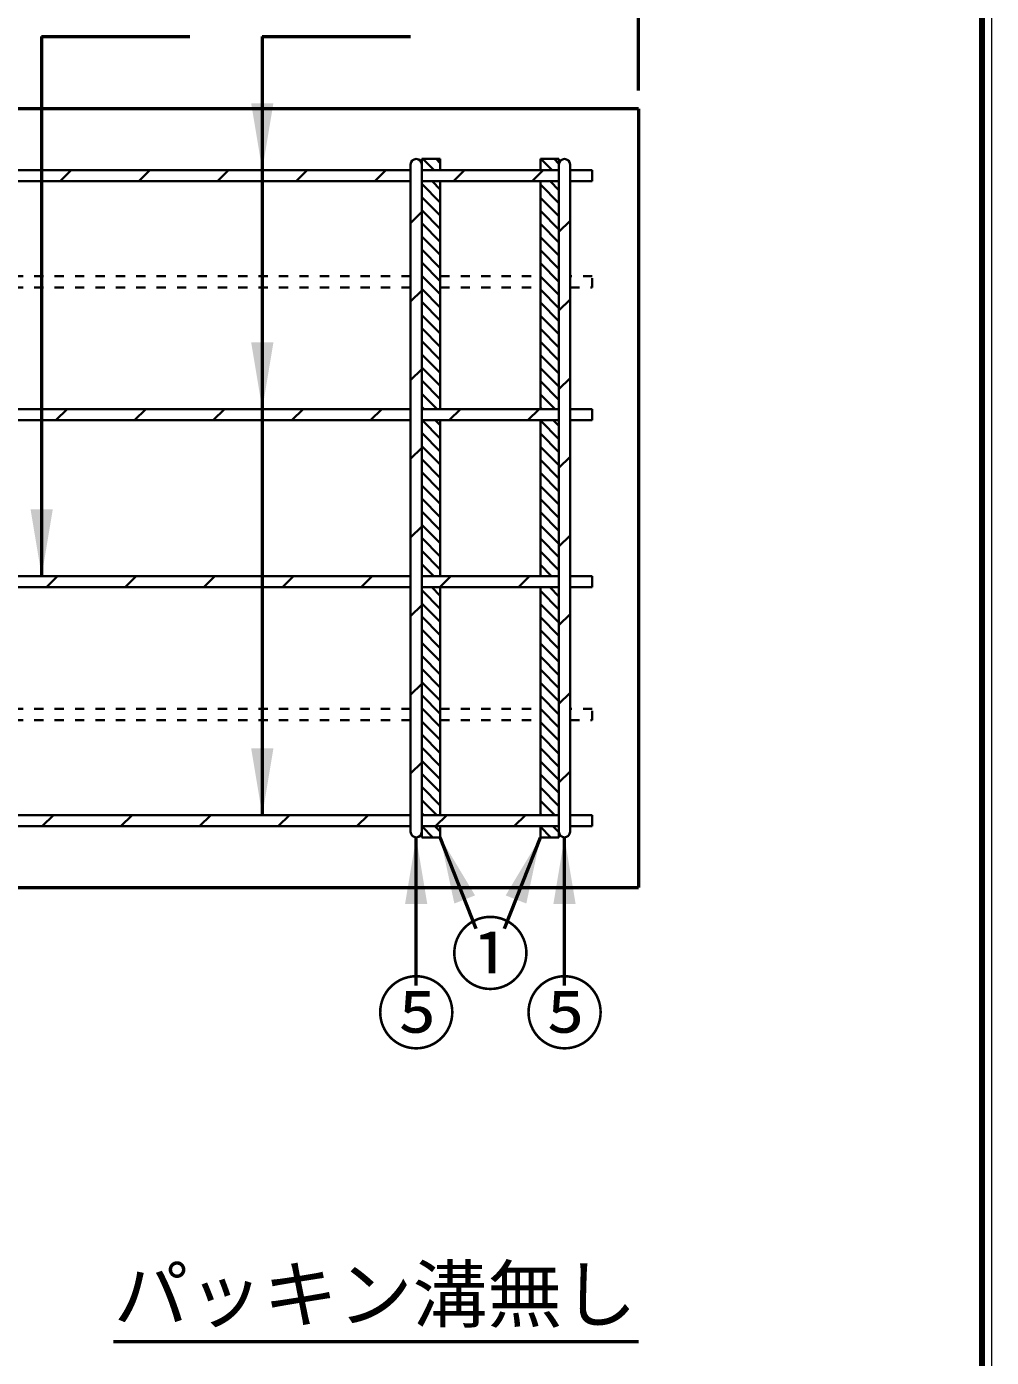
# Model space of a CAD drawing. Units: millimetres, scale not verified. Extents: x 100 to 4105, y 100 to 2870.
# Drawn here: x 3585 to 4105, y 1785 to 2503 of the extents above; entities that cross this region are included whole.
import ezdxf
from ezdxf.enums import TextEntityAlignment as Align

# ---------------------------------------------------------------- set-up
doc = ezdxf.new("R2010")
doc.units = ezdxf.units.MM
doc.header["$LTSCALE"] = 5
doc.linetypes.add('USER1', pattern=[2.2, 1, -1.2])
doc.layers.add('V-nasSTD', color=7, linetype='Continuous', lineweight=35)
doc.styles.add('ＭＳ ゴシック', font='')
doc.styles.get('ＭＳ ゴシック').set_extended_font_data('MS Gothic')

msp = doc.modelspace()

# ---------------------------------------------------------------- hatches: boundary and pattern name
at = {"layer": 'V-nasSTD'}
for points in [[(3717.761, 2461.614), (3711.761, 2425.614), (3705.761, 2461.614)], [(3717.761, 2332.614), (3711.761, 2296.614), (3705.761, 2332.614)], [(3598.761, 2242.614), (3592.761, 2206.614), (3586.761, 2242.614)], [(3717.761, 2113.614), (3711.761, 2077.614), (3705.761, 2113.614)], [(3800.761, 2029.614), (3794.761, 2065.614), (3788.761, 2029.614)], [(3820.932, 2032.11), (3815.348, 2029.915), (3807.761, 2065.614), (3826.516, 2034.305)], [(3843.006, 2034.305), (3861.761, 2065.614), (3854.174, 2029.915), (3848.59, 2032.11)], [(3880.761, 2029.614), (3874.761, 2065.614), (3868.761, 2029.614)]]:
    msp.add_hatch(color=256, dxfattribs=at).paths.add_polyline_path(points)

# ---------------------------------------------------------------- linework, layer by layer
at = {"layer": 'V-nasSTD', "lineweight": 100}
msp.add_line((4100, 105), (4100, 2865), dxfattribs=at)
at = {"layer": 'V-nasSTD', "lineweight": 50}
for p, q in [((3914.761, 2468.614), (3914.761, 2578.614)), ((3592.761, 2497.614), (3592.761, 2206.614)), ((3592.761, 2497.614), (3672.761, 2497.614)), ((3711.761, 2497.614), (3711.761, 2077.614)), ((3711.761, 2497.614), (3791.761, 2497.614)), ((3914.761, 2458.614), (1914.761, 2458.614)), ((3914.761, 2458.614), (3914.761, 2038.614)), ((3794.761, 1985.614), (3794.761, 2065.614)), ((3827.167, 2016.252), (3807.761, 2065.614)), ((3842.401, 2016.368), (3861.761, 2065.614)), ((3874.761, 1985.614), (3874.761, 2065.614)), ((1914.761, 2038.614), (3914.761, 2038.614)), ((3631.554, 1793.565), (3914.761, 1793.565))]:
    msp.add_line(p, q, dxfattribs=at)
at = {"layer": 'V-nasSTD'}
for p, q in [((3791.761, 2428.614), (3791.761, 2068.614)), ((3807.761, 2431.614), (3797.761, 2431.614)), ((3797.761, 2431.614), (3797.761, 2425.614)), ((3797.761, 2431.614), (3797.761, 2428.614)), ((3797.761, 2428.614), (3797.761, 2068.614)), ((3798.4, 2431.614), (3804.4, 2425.614)), ((3805.471, 2431.614), (3807.761, 2429.324)), ((3807.761, 2431.614), (3807.761, 2425.614)), ((3871.761, 2431.614), (3861.761, 2431.614)), ((3861.761, 2431.614), (3861.761, 2425.614)), ((3862.039, 2431.614), (3868.039, 2425.614)), ((3869.111, 2431.614), (3871.761, 2428.964)), ((3871.761, 2431.614), (3871.761, 2428.614)), ((3871.761, 2428.614), (3871.761, 2068.614)), ((3877.761, 2428.614), (3877.761, 2068.614)), ((3512.761, 2425.614), (3791.761, 2425.614)), ((3512.761, 2419.614), (3791.761, 2419.614)), ((3602.7, 2419.614), (3608.7, 2425.614)), ((3645.126, 2419.614), (3651.126, 2425.614)), ((3687.552, 2419.614), (3693.552, 2425.614)), ((3729.979, 2419.614), (3735.979, 2425.614)), ((3772.405, 2419.614), (3778.405, 2425.614)), ((3797.761, 2425.614), (3871.761, 2425.614)), ((3797.761, 2419.614), (3871.761, 2419.614)), ((3803.329, 2419.614), (3807.761, 2415.182)), ((3807.761, 2419.614), (3807.761, 2296.614)), ((3820.832, 2425.614), (3814.832, 2419.614)), ((3863.258, 2425.614), (3857.258, 2419.614)), ((3861.761, 2296.614), (3861.761, 2419.614)), ((3866.968, 2419.614), (3871.761, 2414.821)), ((3889.761, 2425.614), (3877.761, 2425.614)), ((3877.761, 2419.614), (3889.761, 2419.614)), ((3889.761, 2419.614), (3889.761, 2425.614)), ((3797.761, 2418.111), (3807.761, 2408.111)), ((3861.761, 2417.75), (3871.761, 2407.75)), ((3797.761, 2411.04), (3807.761, 2401.04)), ((3861.761, 2410.679), (3871.761, 2400.679)), ((3797.761, 2403.044), (3791.761, 2397.044)), ((3797.761, 2403.969), (3807.761, 2393.969)), ((3861.761, 2403.608), (3871.761, 2393.608)), ((3877.761, 2398.191), (3871.761, 2392.191)), ((3797.761, 2396.898), (3807.761, 2386.898)), ((3861.761, 2396.537), (3871.761, 2386.537)), ((3797.761, 2389.826), (3807.761, 2379.826)), ((3861.761, 2389.466), (3871.761, 2379.466)), ((3797.761, 2382.755), (3807.761, 2372.755)), ((3861.761, 2382.395), (3871.761, 2372.395)), ((3797.761, 2375.684), (3807.761, 2365.684)), ((3861.761, 2375.324), (3871.761, 2365.324)), ((3797.761, 2368.613), (3807.761, 2358.613)), ((3861.761, 2368.253), (3871.761, 2358.253)), ((3797.761, 2360.617), (3791.761, 2354.617)), ((3797.761, 2361.542), (3807.761, 2351.542)), ((3861.761, 2361.182), (3871.761, 2351.182)), ((3877.761, 2355.765), (3871.761, 2349.765)), ((3797.761, 2354.471), (3807.761, 2344.471)), ((3861.761, 2354.111), (3871.761, 2344.111)), ((3797.761, 2347.4), (3807.761, 2337.4)), ((3861.761, 2347.04), (3871.761, 2337.04)), ((3797.761, 2340.329), (3807.761, 2330.329)), ((3797.761, 2333.258), (3807.761, 2323.258)), ((3861.761, 2339.969), (3871.761, 2329.969)), ((3797.761, 2326.187), (3807.761, 2316.187)), ((3861.761, 2332.898), (3871.761, 2322.898)), ((3797.761, 2319.116), (3807.761, 2309.116)), ((3861.761, 2325.826), (3871.761, 2315.826)), ((3797.761, 2318.191), (3791.761, 2312.191)), ((3797.761, 2312.045), (3807.761, 2302.045)), ((3861.761, 2318.755), (3871.761, 2308.755)), ((3861.761, 2311.684), (3871.761, 2301.684)), ((3877.761, 2313.338), (3871.761, 2307.338)), ((3797.761, 2304.974), (3806.121, 2296.614)), ((3861.761, 2304.613), (3869.76, 2296.614)), ((3797.761, 2297.903), (3799.05, 2296.614)), ((3861.761, 2297.542), (3862.689, 2296.614)), ((3512.761, 2296.614), (3791.761, 2296.614)), ((3512.761, 2290.614), (3791.761, 2290.614)), ((3600.479, 2290.614), (3606.479, 2296.614)), ((3642.905, 2290.614), (3648.905, 2296.614)), ((3685.332, 2290.614), (3691.332, 2296.614)), ((3727.758, 2290.614), (3733.758, 2296.614)), ((3770.185, 2290.614), (3776.185, 2296.614)), ((3797.761, 2296.614), (3871.761, 2296.614)), ((3797.761, 2206.614), (3797.761, 2291.114)), ((3797.761, 2290.614), (3871.761, 2290.614)), ((3797.978, 2290.614), (3807.761, 2280.831)), ((3805.05, 2290.614), (3807.761, 2287.903)), ((3807.761, 2290.614), (3807.761, 2206.614)), ((3812.611, 2290.614), (3818.611, 2296.614)), ((3855.037, 2290.614), (3861.037, 2296.614)), ((3861.761, 2206.614), (3861.761, 2290.614)), ((3861.761, 2290.471), (3871.761, 2280.471)), ((3868.689, 2290.614), (3871.761, 2287.542)), ((3889.761, 2296.614), (3877.761, 2296.614)), ((3877.761, 2290.614), (3889.761, 2290.614)), ((3889.761, 2290.614), (3889.761, 2296.614)), ((3797.761, 2283.76), (3807.761, 2273.76)), ((3861.761, 2283.4), (3871.761, 2273.4)), ((3797.761, 2275.765), (3791.761, 2269.765)), ((3797.761, 2276.689), (3807.761, 2266.689)), ((3861.761, 2276.329), (3871.761, 2266.329)), ((3797.761, 2269.618), (3807.761, 2259.618)), ((3861.761, 2269.258), (3871.761, 2259.258)), ((3877.761, 2270.912), (3871.761, 2264.912)), ((3797.761, 2262.547), (3807.761, 2252.547)), ((3861.761, 2262.187), (3871.761, 2252.187)), ((3797.761, 2255.476), (3807.761, 2245.476)), ((3861.761, 2255.116), (3871.761, 2245.116)), ((3797.761, 2248.405), (3807.761, 2238.405)), ((3861.761, 2248.045), (3871.761, 2238.045)), ((3797.761, 2241.334), (3807.761, 2231.334)), ((3861.761, 2240.974), (3871.761, 2230.974)), ((3797.761, 2233.338), (3791.761, 2227.338)), ((3797.761, 2234.263), (3807.761, 2224.263)), ((3861.761, 2233.903), (3871.761, 2223.903)), ((3797.761, 2227.192), (3807.761, 2217.192)), ((3861.761, 2226.831), (3871.761, 2216.831)), ((3877.761, 2228.485), (3871.761, 2222.485)), ((3797.761, 2220.121), (3807.761, 2210.121)), ((3861.761, 2219.76), (3871.761, 2209.76)), ((3797.761, 2213.05), (3804.197, 2206.614)), ((3861.761, 2212.689), (3867.836, 2206.614)), ((3512.761, 2206.614), (3791.761, 2206.614)), ((3595.332, 2200.614), (3601.332, 2206.614)), ((3637.758, 2200.614), (3643.758, 2206.614)), ((3680.185, 2200.614), (3686.185, 2206.614)), ((3722.611, 2200.614), (3728.611, 2206.614)), ((3765.037, 2200.614), (3771.037, 2206.614)), ((3797.761, 2206.614), (3871.761, 2206.614)), ((3813.464, 2206.614), (3807.464, 2200.614)), ((3849.89, 2200.614), (3855.89, 2206.614)), ((3889.761, 2206.614), (3877.761, 2206.614)), ((3889.761, 2200.614), (3889.761, 2206.614)), ((3512.761, 2200.614), (3791.761, 2200.614)), ((3797.761, 2200.614), (3871.761, 2200.614)), ((3797.761, 2198.908), (3807.761, 2188.908)), ((3803.126, 2200.614), (3807.761, 2195.979)), ((3807.761, 2200.614), (3807.761, 2077.614)), ((3861.761, 2077.614), (3861.761, 2200.614)), ((3861.761, 2198.547), (3871.761, 2188.547)), ((3866.765, 2200.614), (3871.761, 2195.618)), ((3877.761, 2200.614), (3889.761, 2200.614)), ((3797.761, 2190.912), (3791.761, 2184.912)), ((3797.761, 2191.837), (3807.761, 2181.837)), ((3861.761, 2191.476), (3871.761, 2181.476)), ((3797.761, 2184.765), (3807.761, 2174.765)), ((3861.761, 2184.405), (3871.761, 2174.405)), ((3877.761, 2186.059), (3871.761, 2180.059)), ((3797.761, 2177.694), (3807.761, 2167.694)), ((3861.761, 2177.334), (3871.761, 2167.334)), ((3797.761, 2170.623), (3807.761, 2160.623)), ((3861.761, 2170.263), (3871.761, 2160.263)), ((3797.761, 2163.552), (3807.761, 2153.552)), ((3861.761, 2163.192), (3871.761, 2153.192)), ((3797.761, 2156.481), (3807.761, 2146.481)), ((3861.761, 2156.121), (3871.761, 2146.121)), ((3797.761, 2148.485), (3791.761, 2142.485)), ((3797.761, 2149.41), (3807.761, 2139.41)), ((3861.761, 2149.05), (3871.761, 2139.05)), ((3797.761, 2142.339), (3807.761, 2132.339)), ((3861.761, 2141.979), (3871.761, 2131.979)), ((3877.761, 2143.632), (3871.761, 2137.632)), ((3797.761, 2135.268), (3807.761, 2125.268)), ((3861.761, 2134.908), (3871.761, 2124.908)), ((3797.761, 2128.197), (3807.761, 2118.197)), ((3861.761, 2127.837), (3871.761, 2117.837)), ((3797.761, 2121.126), (3807.761, 2111.126)), ((3861.761, 2120.765), (3871.761, 2110.765)), ((3797.761, 2114.055), (3807.761, 2104.055)), ((3861.761, 2113.694), (3871.761, 2103.694)), ((3797.761, 2106.059), (3791.761, 2100.059)), ((3797.761, 2106.984), (3807.761, 2096.984)), ((3861.761, 2106.623), (3871.761, 2096.623)), ((3797.761, 2099.913), (3807.761, 2089.913)), ((3861.761, 2099.552), (3871.761, 2089.552)), ((3877.761, 2101.206), (3871.761, 2095.206)), ((3797.761, 2092.842), (3807.761, 2082.842)), ((3861.761, 2092.481), (3871.761, 2082.481)), ((3797.761, 2085.771), (3805.918, 2077.614)), ((3861.761, 2085.41), (3869.557, 2077.614)), ((3512.761, 2077.614), (3791.761, 2077.614)), ((3593.111, 2071.614), (3599.111, 2077.614)), ((3635.537, 2071.614), (3641.537, 2077.614)), ((3677.964, 2071.614), (3683.964, 2077.614)), ((3720.39, 2071.614), (3726.39, 2077.614)), ((3762.817, 2071.614), (3768.817, 2077.614)), ((3797.761, 2078.699), (3798.846, 2077.614)), ((3797.761, 2077.614), (3871.761, 2077.614)), ((3811.243, 2077.614), (3805.243, 2071.614)), ((3847.669, 2071.614), (3853.669, 2077.614)), ((3861.761, 2078.339), (3862.486, 2077.614)), ((3889.761, 2077.614), (3877.761, 2077.614)), ((3889.761, 2071.614), (3889.761, 2077.614)), ((3512.761, 2071.614), (3791.761, 2071.614)), ((3797.761, 2071.614), (3871.761, 2071.614)), ((3797.761, 2065.614), (3797.761, 2068.614)), ((3797.775, 2071.614), (3803.775, 2065.614)), ((3804.846, 2071.614), (3807.761, 2068.699)), ((3807.761, 2065.614), (3807.761, 2071.614)), ((3861.761, 2065.614), (3861.761, 2071.614)), ((3861.761, 2071.268), (3867.415, 2065.614)), ((3868.486, 2071.614), (3871.761, 2068.339)), ((3871.761, 2065.614), (3871.761, 2071.614)), ((3871.761, 2066.114), (3871.761, 2068.614)), ((3871.761, 2065.614), (3871.761, 2068.614)), ((3877.761, 2071.614), (3889.761, 2071.614)), ((3797.761, 2065.614), (3807.761, 2065.614)), ((3861.761, 2065.614), (3871.761, 2065.614))]:
    msp.add_line(p, q, dxfattribs=at)
at = {"layer": 'V-nasSTD', "linetype": 'USER1'}
for p, q in [((3522.761, 2368.326), (3791.761, 2368.326)), ((3522.761, 2362.326), (3791.761, 2362.326)), ((3807.761, 2368.326), (3861.761, 2368.326)), ((3807.761, 2362.326), (3861.761, 2362.326)), ((3889.761, 2368.326), (3877.761, 2368.326)), ((3877.761, 2362.326), (3889.761, 2362.326)), ((3889.761, 2362.326), (3889.761, 2368.326)), ((3522.761, 2134.902), (3791.761, 2134.902)), ((3807.761, 2134.902), (3861.761, 2134.902)), ((3889.761, 2134.902), (3877.761, 2134.902)), ((3889.761, 2128.902), (3889.761, 2134.902)), ((3522.761, 2128.902), (3791.761, 2128.902)), ((3807.761, 2128.902), (3861.761, 2128.902)), ((3877.761, 2128.902), (3889.761, 2128.902))]:
    msp.add_line(p, q, dxfattribs=at)
at = {"layer": 'V-nasSTD', "lineweight": 13}
msp.add_lwpolyline([(100, 100), (100, 2870), (4105, 2870), (4105, 100)], close=True, dxfattribs=at)
at = {"layer": 'V-nasSTD'}
for centre, start, end in [((3794.761, 2428.614), 0, 180), ((3874.761, 2428.614), 0, 180), ((3794.761, 2068.614), 180, 0), ((3874.761, 2068.614), 180, 0)]:
    msp.add_arc(centre, 3, start, end, dxfattribs=at)

# ---------------------------------------------------------------- texts
at = {"layer": 'V-nasSTD', "style": 'ＭＳ ゴシック'}
for s, height, p in [('①', 31.67, (3813.161, 2018.533)), ('⑤', 31.67, (3773.198, 1986.514)), ('⑤', 31.67, (3853.198, 1986.514)), ('パッキン溝無し', 29.56, (3631.554, 1833.885))]:
    msp.add_text(s, height=height, dxfattribs=at).set_placement(p, align=Align.TOP_LEFT)

doc.saveas('drawing.dxf')
